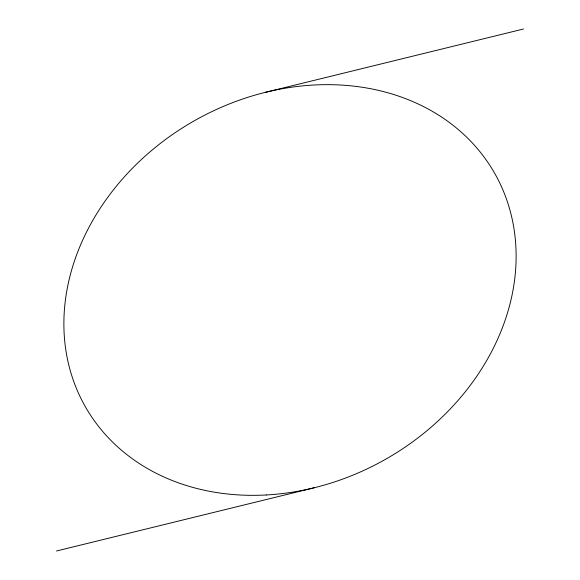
<?xml version="1.0" encoding="UTF-8"?>
<svg xmlns="http://www.w3.org/2000/svg" width="580" height="580" viewBox="0 0 580 580"><rect width="100%" height="100%" fill="white"/><g stroke="black" fill="none" stroke-linecap="round" stroke-linejoin="round"><path stroke-width="0.87" d="M265.915 92.206L523.501 29M56.499 551L314.084 487.795M266.227 494.972A235.603 194.401 -29.8 0 0 496.632 176.849A235.603 194.401 -29.8 0 0 107.141 198.171A235.603 194.401 -29.8 0 0 266.227 494.972"/></g></svg>
